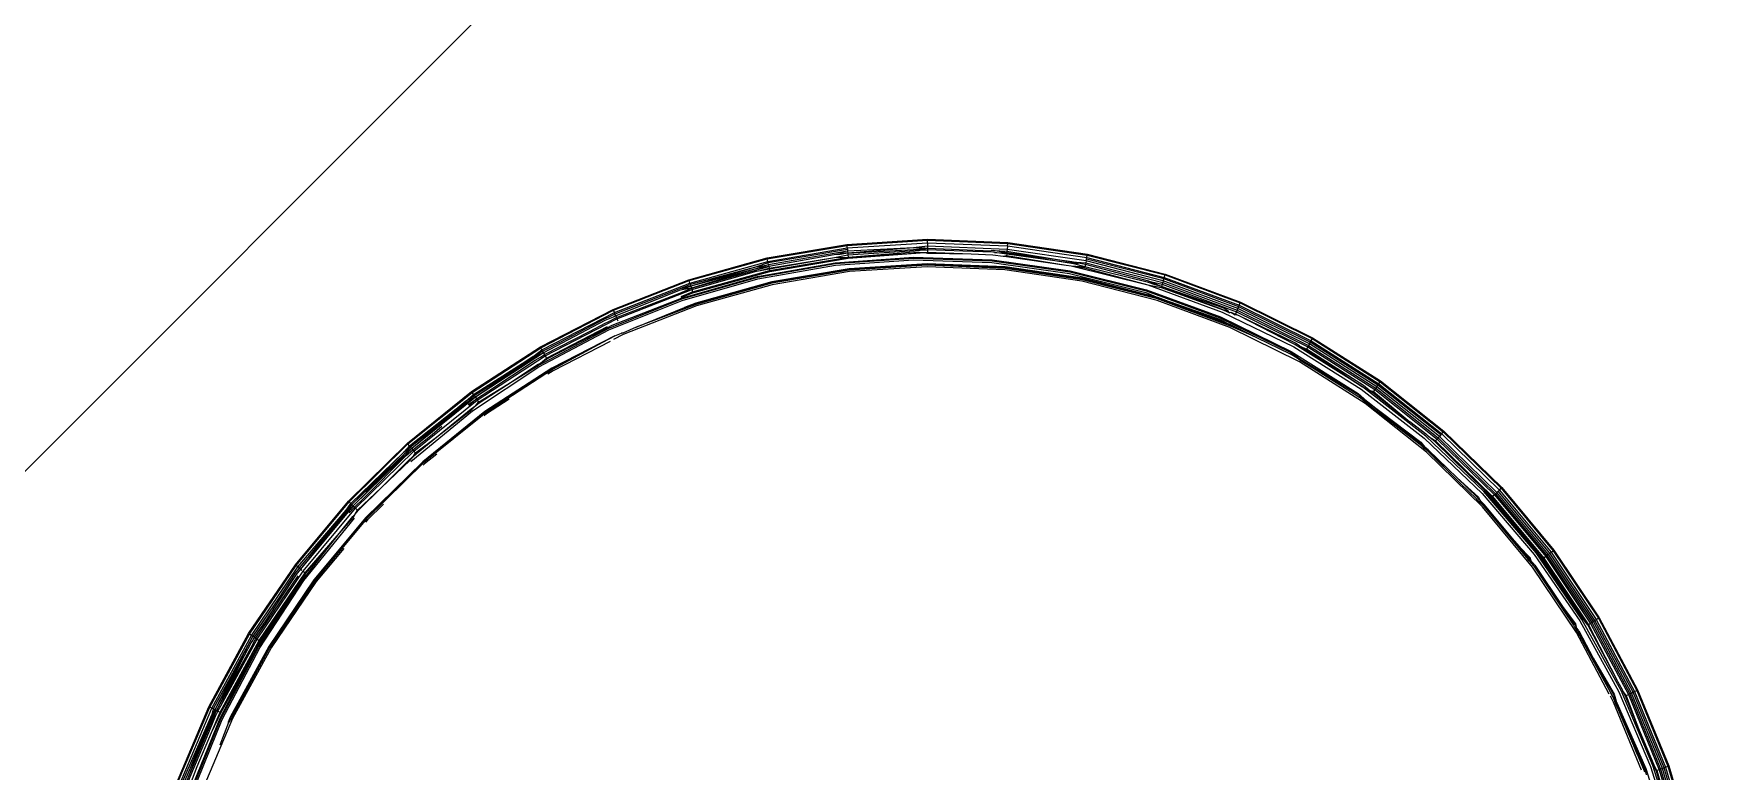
# Model space of a CAD drawing. Header units: millimetres. Extents: x -4865574 to 353735, y -2734656 to 279194.
# Drawn here: x -4826163.3 to -4826087.5, y -2670770.6 to -2670737.3 of the extents above; entities that cross this region are included whole.
import ezdxf

# ---------------------------------------------------------------- set-up
doc = ezdxf.new("R2010")
doc.units = ezdxf.units.MM
doc.layers.add('+AT9-Hardscape', color=1, linetype='Continuous')
doc.layers.add('+AT9-Hatch', color=8, linetype='Continuous')

# ---------------------------------------------------------------- blocks, each defined once
blk = doc.blocks.new('TABLE2')
at = {"layer": '+AT9-Hardscape'}
for p, q in [((1215.632, -393.059), (1219.238, -392.448)), ((1215.64, -393.1), (1219.242, -392.49)), ((1215.661, -393.212), (1219.252, -392.604)), ((1219.238, -392.448), (1222.878, -392.215)), ((1219.242, -392.49), (1219.238, -392.448)), ((1219.242, -392.49), (1222.878, -392.257)), ((1219.252, -392.604), (1219.242, -392.49)), ((1219.252, -392.604), (1222.877, -392.372)), ((1219.252, -392.604), (1219.259, -392.674)), ((1222.25, -392.604), (1219.266, -392.759)), ((1222.25, -392.604), (1219.274, -392.845)), ((1222.875, -392.529), (1222.25, -392.604)), ((1222.761, -392.622), (1222.25, -392.604)), ((1222.877, -392.372), (1222.875, -392.529)), ((1226.481, -392.675), (1222.875, -392.529)), ((1222.875, -392.529), (1222.875, -392.615)), ((1222.877, -392.372), (1222.878, -392.257)), ((1222.877, -392.372), (1226.498, -392.519)), ((1222.878, -392.257), (1222.878, -392.215)), ((1222.878, -392.215), (1226.515, -392.363)), ((1222.878, -392.257), (1226.51, -392.405)), ((1226.498, -392.519), (1226.481, -392.675)), ((1226.498, -392.519), (1226.51, -392.405)), ((1226.498, -392.519), (1230.079, -393.043)), ((1226.51, -392.405), (1226.515, -392.363)), ((1226.51, -392.405), (1230.102, -392.93)), ((1226.515, -392.363), (1230.111, -392.889)), ((1212.097, -394.042), (1215.632, -393.059)), ((1212.109, -394.082), (1215.64, -393.1)), ((1212.141, -394.191), (1215.661, -393.212)), ((1215.674, -393.281), (1215.11, -393.478)), ((1215.195, -393.89), (1218.705, -393.273)), ((1215.204, -393.933), (1218.709, -393.317)), ((1215.64, -393.1), (1215.632, -393.059)), ((1215.661, -393.212), (1215.64, -393.1)), ((1215.674, -393.281), (1215.661, -393.212)), ((1219.259, -392.674), (1215.674, -393.281)), ((1215.69, -393.365), (1215.674, -393.281)), ((1217.411, -393.074), (1215.69, -393.365)), ((1218.667, -392.922), (1215.707, -393.449)), ((1215.72, -393.518), (1218.679, -393.037)), ((1215.727, -393.556), (1218.679, -393.037)), ((1215.741, -393.63), (1219.29, -393.029)), ((1215.749, -393.671), (1219.294, -393.071)), ((1218.66, -392.854), (1217.411, -393.074)), ((1218.74, -392.849), (1218.66, -392.854)), ((1218.93, -392.903), (1218.667, -392.922)), ((1218.679, -393.037), (1219.28, -392.915)), ((1218.679, -393.037), (1219.29, -393.029)), ((1218.705, -393.273), (1222.254, -393.026)), ((1218.709, -393.317), (1222.254, -393.07)), ((1218.716, -393.385), (1222.254, -393.138)), ((1219.266, -392.759), (1218.74, -392.849)), ((1219.274, -392.845), (1218.74, -392.849)), ((1219.274, -392.845), (1218.93, -392.903)), ((1219.259, -392.674), (1219.266, -392.759)), ((1219.266, -392.759), (1219.274, -392.845)), ((1219.274, -392.845), (1222.251, -392.672)), ((1219.274, -392.845), (1219.28, -392.915)), ((1219.28, -392.915), (1222.786, -392.691)), ((1219.28, -392.915), (1219.29, -393.029)), ((1219.29, -393.029), (1222.252, -392.789)), ((1219.29, -393.029), (1222.765, -392.807)), ((1219.29, -393.029), (1219.294, -393.071)), ((1219.294, -393.071), (1222.765, -392.807)), ((1222.868, -393.323), (1219.337, -393.549)), ((1219.34, -393.58), (1222.868, -393.354)), ((1222.251, -392.672), (1222.761, -392.622)), ((1222.786, -392.691), (1222.251, -392.672)), ((1222.252, -392.789), (1222.765, -392.807)), ((1222.254, -393.026), (1225.805, -393.15)), ((1222.254, -393.07), (1225.801, -393.195)), ((1222.254, -393.138), (1225.795, -393.263)), ((1222.761, -392.622), (1222.875, -392.615)), ((1222.765, -392.807), (1222.873, -392.8)), ((1222.765, -392.807), (1222.873, -392.842)), ((1222.786, -392.691), (1222.874, -392.685)), ((1226.396, -393.466), (1222.868, -393.323)), ((1222.868, -393.354), (1226.393, -393.497)), ((1222.874, -392.685), (1222.873, -392.8)), ((1222.873, -392.8), (1222.873, -392.842)), ((1222.873, -392.8), (1224.853, -392.88)), ((1222.873, -392.842), (1224.853, -392.88)), ((1222.875, -392.615), (1222.874, -392.685)), ((1224.48, -392.75), (1222.874, -392.685)), ((1222.875, -392.615), (1225.764, -392.732)), ((1225.837, -392.798), (1224.48, -392.75)), ((1224.853, -392.88), (1225.827, -392.914)), ((1225.843, -392.73), (1225.764, -392.732)), ((1225.795, -393.263), (1229.303, -393.757)), ((1225.801, -393.195), (1229.315, -393.69)), ((1225.805, -393.15), (1229.324, -393.646)), ((1225.827, -392.914), (1226.299, -392.981)), ((1225.911, -392.808), (1225.837, -392.798)), ((1225.843, -392.73), (1226.472, -392.76)), ((1226.464, -392.831), (1225.843, -392.73)), ((1226.459, -392.885), (1225.911, -392.808)), ((1225.911, -392.808), (1226.464, -392.831)), ((1226.299, -392.981), (1226.452, -392.945)), ((1226.299, -392.981), (1226.448, -392.987)), ((1226.452, -392.945), (1226.448, -392.987)), ((1226.448, -392.987), (1229.153, -393.382)), ((1226.459, -392.885), (1226.452, -392.945)), ((1226.452, -392.945), (1229.153, -393.382)), ((1226.464, -392.831), (1226.459, -392.885)), ((1229.39, -393.298), (1226.459, -392.885)), ((1226.472, -392.76), (1226.464, -392.831)), ((1229.403, -393.231), (1226.464, -392.831)), ((1226.464, -392.831), (1229.39, -393.298)), ((1226.481, -392.675), (1226.472, -392.76)), ((1226.472, -392.76), (1229.403, -393.231)), ((1230.047, -393.196), (1226.481, -392.675)), ((1229.991, -393.463), (1229.39, -393.298)), ((1229.39, -393.298), (1229.686, -393.302)), ((1229.403, -393.231), (1230.029, -393.281)), ((1229.686, -393.302), (1229.403, -393.231)), ((1230.015, -393.35), (1229.686, -393.302)), ((1230.015, -393.35), (1229.991, -393.463)), ((1230.029, -393.281), (1230.015, -393.35)), ((1232.891, -394.103), (1230.015, -393.35)), ((1230.047, -393.196), (1230.029, -393.281)), ((1230.029, -393.281), (1233.509, -394.171)), ((1230.047, -393.196), (1230.064, -393.112)), ((1233.535, -394.088), (1230.047, -393.196)), ((1230.064, -393.112), (1230.079, -393.043)), ((1233.561, -394.006), (1230.064, -393.112)), ((1230.079, -393.043), (1230.102, -392.93)), ((1230.079, -393.043), (1233.582, -393.938)), ((1230.102, -392.93), (1230.111, -392.889)), ((1230.102, -392.93), (1233.616, -393.829)), ((1230.111, -392.889), (1233.629, -393.788)), ((1208.669, -395.386), (1212.097, -394.042)), ((1208.684, -395.424), (1212.109, -394.082)), ((1211.761, -394.87), (1215.195, -393.89)), ((1211.774, -394.912), (1215.204, -393.933)), ((1211.794, -394.977), (1215.218, -394)), ((1212.109, -394.082), (1212.097, -394.042)), ((1212.141, -394.191), (1212.109, -394.082)), ((1215.11, -393.478), (1212.161, -394.257)), ((1215.11, -393.478), (1212.185, -394.339)), ((1215.123, -393.544), (1212.185, -394.339)), ((1212.209, -394.421), (1215.707, -393.449)), ((1215.123, -393.544), (1212.209, -394.421)), ((1212.261, -394.597), (1215.741, -393.63)), ((1212.273, -394.637), (1215.749, -393.671)), ((1212.599, -394.385), (1215.147, -393.658)), ((1215.584, -393.395), (1215.11, -393.478)), ((1215.584, -393.395), (1215.123, -393.544)), ((1215.707, -393.449), (1215.123, -393.544)), ((1215.147, -393.658), (1215.333, -393.625)), ((1215.218, -394), (1218.716, -393.385)), ((1215.333, -393.625), (1215.72, -393.518)), ((1215.333, -393.625), (1215.727, -393.556)), ((1215.69, -393.365), (1215.584, -393.395)), ((1215.69, -393.365), (1215.707, -393.449)), ((1215.707, -393.449), (1215.72, -393.518)), ((1215.72, -393.518), (1215.727, -393.556)), ((1215.727, -393.556), (1215.741, -393.63)), ((1215.741, -393.63), (1215.749, -393.671)), ((1219.337, -393.549), (1215.839, -394.142)), ((1215.844, -394.172), (1219.34, -393.58)), ((1219.343, -393.614), (1215.851, -394.205)), ((1219.349, -393.678), (1215.863, -394.269)), ((1222.868, -393.388), (1219.343, -393.614)), ((1222.867, -393.453), (1219.349, -393.678)), ((1226.382, -393.596), (1222.867, -393.453)), ((1226.389, -393.531), (1222.868, -393.388)), ((1229.858, -394.104), (1226.382, -393.596)), ((1229.871, -394.041), (1226.389, -393.531)), ((1226.393, -393.497), (1229.878, -394.007)), ((1229.884, -393.977), (1226.396, -393.466)), ((1229.153, -393.382), (1229.368, -393.413)), ((1229.303, -393.757), (1232.741, -394.615)), ((1229.315, -393.69), (1232.76, -394.55)), ((1229.324, -393.646), (1232.772, -394.507)), ((1229.368, -393.413), (1232.839, -394.28)), ((1229.368, -393.413), (1229.991, -393.463)), ((1229.368, -393.413), (1229.983, -393.504)), ((1233.258, -394.974), (1229.858, -394.104)), ((1233.277, -394.912), (1229.871, -394.041)), ((1229.878, -394.007), (1233.288, -394.879)), ((1233.297, -394.849), (1229.884, -393.977)), ((1229.991, -393.463), (1229.983, -393.504)), ((1229.983, -393.504), (1232.839, -394.28)), ((1232.872, -394.168), (1229.991, -393.463)), ((1233.454, -394.348), (1232.891, -394.103)), ((1232.891, -394.103), (1233.488, -394.238)), ((1233.535, -394.088), (1233.509, -394.171)), ((1233.535, -394.088), (1233.561, -394.006)), ((1236.91, -395.341), (1233.535, -394.088)), ((1233.561, -394.006), (1233.582, -393.938)), ((1236.944, -395.262), (1233.561, -394.006)), ((1233.582, -393.938), (1233.616, -393.829)), ((1233.582, -393.938), (1236.971, -395.197)), ((1233.616, -393.829), (1233.629, -393.788)), ((1233.616, -393.829), (1237.016, -395.091)), ((1233.629, -393.788), (1237.033, -395.052)), ((1208.63, -396.099), (1211.761, -394.87)), ((1208.727, -395.529), (1212.141, -394.191)), ((1211.635, -394.47), (1208.754, -395.593)), ((1208.818, -395.751), (1211.69, -394.645)), ((1208.844, -395.815), (1212.203, -394.498)), ((1211.655, -394.534), (1210.201, -395.117)), ((1212.161, -394.257), (1211.635, -394.47)), ((1212.185, -394.339), (1211.635, -394.47)), ((1211.778, -394.499), (1211.655, -394.534)), ((1211.69, -394.645), (1212.209, -394.421)), ((1211.69, -394.645), (1212.203, -394.498)), ((1211.739, -394.802), (1212.261, -394.597)), ((1211.752, -394.842), (1212.273, -394.637)), ((1212.185, -394.339), (1211.778, -394.499)), ((1212.209, -394.421), (1211.778, -394.499)), ((1212.161, -394.257), (1212.141, -394.191)), ((1212.185, -394.339), (1212.161, -394.257)), ((1212.185, -394.339), (1212.209, -394.421)), ((1212.203, -394.498), (1212.229, -394.488)), ((1212.209, -394.421), (1212.229, -394.488)), ((1212.229, -394.488), (1212.599, -394.385)), ((1212.229, -394.488), (1212.261, -394.597)), ((1212.261, -394.597), (1212.273, -394.637)), ((1215.839, -394.142), (1212.409, -395.095)), ((1212.418, -395.124), (1215.844, -394.172)), ((1215.851, -394.205), (1212.427, -395.157)), ((1215.863, -394.269), (1212.446, -395.219)), ((1232.741, -394.615), (1233.297, -394.849)), ((1232.76, -394.55), (1236.099, -395.766)), ((1232.772, -394.507), (1236.116, -395.725)), ((1232.839, -394.28), (1236.205, -395.505)), ((1232.839, -394.28), (1233.441, -394.388)), ((1233.165, -394.274), (1232.872, -394.168)), ((1233.454, -394.348), (1233.165, -394.274)), ((1233.288, -394.879), (1236.515, -396.044)), ((1233.297, -394.849), (1236.074, -395.829)), ((1236.515, -396.044), (1233.297, -394.849)), ((1233.454, -394.348), (1233.441, -394.388)), ((1233.441, -394.388), (1236.249, -395.397)), ((1233.488, -394.238), (1233.454, -394.348)), ((1236.249, -395.397), (1233.454, -394.348)), ((1236.274, -395.335), (1233.454, -394.348)), ((1233.509, -394.171), (1233.488, -394.238)), ((1233.488, -394.238), (1236.849, -395.486)), ((1233.509, -394.171), (1236.877, -395.421)), ((1205.383, -397.078), (1208.669, -395.386)), ((1205.402, -397.114), (1208.684, -395.424)), ((1205.455, -397.214), (1208.727, -395.529)), ((1208.454, -396.243), (1211.774, -394.912)), ((1208.754, -395.593), (1208.475, -395.737)), ((1208.481, -396.306), (1211.794, -394.977)), ((1208.684, -395.424), (1208.669, -395.386)), ((1208.727, -395.529), (1208.684, -395.424)), ((1208.754, -395.593), (1208.727, -395.529)), ((1208.786, -395.672), (1208.754, -395.593)), ((1210.201, -395.117), (1208.786, -395.672)), ((1212.446, -395.219), (1209.132, -396.518)), ((1212.427, -395.157), (1209.707, -396.187)), ((1209.707, -396.187), (1211.894, -395.297)), ((1212.409, -395.095), (1211.894, -395.297)), ((1211.894, -395.297), (1212.418, -395.124)), ((1236.548, -396.196), (1233.258, -394.974)), ((1236.574, -396.136), (1233.277, -394.912)), ((1236.205, -395.505), (1239.43, -397.078)), ((1236.249, -395.397), (1236.466, -395.467)), ((1236.249, -395.397), (1236.433, -395.499)), ((1236.466, -395.467), (1236.274, -395.335)), ((1236.533, -395.536), (1236.433, -395.499)), ((1236.533, -395.536), (1236.466, -395.467)), ((1236.533, -395.536), (1236.587, -395.511)), ((1236.587, -395.511), (1236.804, -395.592)), ((1236.587, -395.511), (1236.788, -395.631)), ((1236.932, -395.655), (1236.788, -395.631)), ((1236.849, -395.486), (1236.804, -395.592)), ((1236.932, -395.655), (1236.804, -395.592)), ((1236.877, -395.421), (1236.849, -395.486)), ((1236.849, -395.486), (1240.063, -397.081)), ((1236.91, -395.341), (1236.877, -395.421)), ((1236.877, -395.421), (1240.097, -397.019)), ((1236.91, -395.341), (1236.944, -395.262)), ((1240.138, -396.943), (1236.91, -395.341)), ((1236.944, -395.262), (1236.971, -395.197)), ((1240.179, -396.867), (1236.944, -395.262)), ((1236.971, -395.197), (1237.016, -395.091)), ((1236.971, -395.197), (1240.213, -396.805)), ((1237.016, -395.091), (1237.033, -395.052)), ((1237.016, -395.091), (1240.268, -396.704)), ((1237.033, -395.052), (1240.288, -396.667)), ((1205.279, -397.914), (1208.454, -396.243)), ((1205.311, -397.973), (1208.481, -396.306)), ((1208.299, -395.88), (1205.528, -397.35)), ((1205.568, -397.425), (1207.604, -396.376)), ((1205.6, -397.486), (1208.844, -395.815)), ((1205.653, -397.585), (1208.419, -396.161)), ((1205.673, -397.622), (1208.437, -396.203)), ((1208.273, -395.818), (1206.227, -396.894)), ((1207.604, -396.376), (1208.344, -395.986)), ((1208.475, -395.737), (1208.273, -395.818)), ((1208.674, -395.73), (1208.299, -395.88)), ((1208.344, -395.986), (1208.418, -395.957)), ((1208.418, -395.957), (1208.818, -395.751)), ((1208.437, -396.203), (1208.63, -396.099)), ((1208.786, -395.672), (1208.674, -395.73)), ((1208.786, -395.672), (1208.818, -395.751)), ((1208.818, -395.751), (1208.844, -395.815)), ((1208.844, -395.815), (1208.878, -395.899)), ((1209.707, -396.187), (1209.108, -396.458)), ((1236.074, -395.829), (1236.515, -396.044)), ((1236.099, -395.766), (1239.3, -397.326)), ((1236.116, -395.725), (1239.32, -397.287)), ((1236.599, -396.075), (1236.515, -396.044)), ((1236.515, -396.044), (1236.587, -396.104)), ((1239.695, -397.757), (1236.548, -396.196)), ((1237.754, -396.648), (1236.574, -396.136)), ((1236.587, -396.104), (1237.754, -396.648)), ((1236.599, -396.075), (1237.754, -396.648)), ((1239.484, -396.975), (1236.932, -395.655)), ((1239.516, -396.915), (1236.932, -395.655)), ((1202.273, -399.1), (1205.383, -397.078)), ((1202.296, -399.134), (1205.402, -397.114)), ((1205.402, -397.114), (1205.383, -397.078)), ((1205.455, -397.214), (1205.402, -397.114)), ((1206.227, -396.894), (1205.488, -397.275)), ((1208.747, -396.572), (1205.895, -398.04)), ((1205.91, -398.067), (1208.747, -396.572)), ((1208.747, -396.572), (1205.926, -398.097)), ((1208.531, -396.827), (1205.956, -398.153)), ((1209.132, -396.518), (1208.685, -396.748)), ((1208.747, -396.572), (1209.046, -396.452)), ((1209.108, -396.458), (1209.046, -396.452)), ((1237.754, -396.648), (1239.268, -397.386)), ((1239.43, -397.078), (1242.482, -398.981)), ((1242.546, -398.884), (1239.484, -396.975)), ((1239.484, -396.975), (1239.988, -397.218)), ((1239.69, -397.023), (1239.516, -396.915)), ((1239.69, -397.023), (1240.008, -397.181)), ((1240.063, -397.081), (1240.008, -397.181)), ((1240.097, -397.019), (1240.063, -397.081)), ((1240.063, -397.081), (1243.097, -399.006)), ((1240.138, -396.943), (1240.097, -397.019)), ((1240.097, -397.019), (1243.137, -398.947)), ((1240.138, -396.943), (1240.179, -396.867)), ((1243.185, -398.876), (1240.138, -396.943)), ((1240.179, -396.867), (1240.213, -396.805)), ((1243.234, -398.805), (1240.179, -396.867)), ((1240.213, -396.805), (1240.268, -396.704)), ((1240.213, -396.805), (1243.273, -398.747)), ((1240.268, -396.704), (1240.288, -396.667)), ((1240.268, -396.704), (1243.338, -398.652)), ((1240.288, -396.667), (1243.361, -398.617)), ((1202.358, -399.228), (1205.057, -397.51)), ((1205.057, -397.51), (1202.397, -399.285)), ((1205.089, -397.569), (1202.397, -399.285)), ((1205.528, -397.35), (1202.444, -399.355)), ((1205.089, -397.569), (1202.444, -399.355)), ((1202.53, -399.482), (1205.6, -397.486)), ((1203.052, -399.061), (1205.145, -397.67)), ((1204.11, -398.638), (1205.258, -397.875)), ((1205.057, -397.51), (1205.455, -397.214)), ((1205.421, -397.319), (1205.057, -397.51)), ((1205.421, -397.319), (1205.089, -397.569)), ((1205.528, -397.35), (1205.089, -397.569)), ((1205.145, -397.67), (1205.383, -397.544)), ((1205.258, -397.875), (1205.388, -397.806)), ((1205.383, -397.544), (1205.568, -397.425)), ((1205.388, -397.806), (1205.653, -397.585)), ((1205.388, -397.806), (1205.673, -397.622)), ((1205.488, -397.275), (1205.421, -397.319)), ((1205.488, -397.275), (1205.455, -397.214)), ((1205.528, -397.35), (1205.488, -397.275)), ((1205.528, -397.35), (1205.568, -397.425)), ((1205.568, -397.425), (1205.6, -397.486)), ((1205.6, -397.486), (1205.653, -397.585)), ((1205.653, -397.585), (1205.673, -397.622)), ((1239.639, -397.618), (1239.268, -397.386)), ((1239.3, -397.326), (1239.757, -397.642)), ((1239.32, -397.287), (1242.352, -399.177)), ((1239.757, -397.642), (1239.639, -397.618)), ((1239.726, -397.699), (1239.639, -397.618)), ((1239.639, -397.618), (1239.743, -397.669)), ((1242.666, -399.641), (1239.695, -397.757)), ((1240.941, -398.429), (1239.726, -397.699)), ((1239.743, -397.669), (1240.941, -398.429)), ((1239.757, -397.642), (1242.328, -399.214)), ((1239.757, -397.642), (1240.941, -398.429)), ((1240.008, -397.181), (1239.988, -397.218)), ((1239.988, -397.218), (1242.546, -398.884)), ((1242.583, -398.827), (1240.008, -397.181)), ((1240.008, -397.181), (1242.546, -398.884)), ((1202.319, -399.961), (1205.311, -397.973)), ((1202.592, -399.576), (1204.11, -398.638)), ((1202.615, -399.61), (1204.11, -398.638)), ((1205.895, -398.04), (1202.879, -400.002)), ((1202.895, -400.027), (1205.91, -398.067)), ((1205.926, -398.097), (1202.914, -400.055)), ((1204.11, -398.638), (1205.279, -397.914)), ((1205.956, -398.153), (1205.724, -398.304)), ((1240.941, -398.429), (1242.291, -399.271)), ((1243.273, -398.747), (1243.338, -398.652)), ((1243.338, -398.652), (1243.361, -398.617)), ((1243.338, -398.652), (1246.194, -400.913)), ((1243.361, -398.617), (1246.221, -400.881)), ((1199.371, -401.432), (1202.273, -399.1)), ((1199.397, -401.464), (1202.296, -399.134)), ((1202.444, -399.355), (1199.567, -401.667)), ((1202.02, -399.528), (1202.358, -399.228)), ((1202.397, -399.285), (1202.02, -399.528)), ((1202.397, -399.285), (1202.058, -399.583)), ((1202.444, -399.355), (1202.058, -399.583)), ((1202.296, -399.134), (1202.273, -399.1)), ((1202.358, -399.228), (1202.296, -399.134)), ((1202.397, -399.285), (1202.358, -399.228)), ((1202.444, -399.355), (1202.397, -399.285)), ((1202.434, -399.471), (1202.491, -399.425)), ((1202.444, -399.355), (1202.491, -399.425)), ((1202.491, -399.425), (1203.052, -399.061)), ((1202.491, -399.425), (1202.53, -399.482)), ((1242.291, -399.271), (1242.395, -399.352)), ((1242.328, -399.214), (1242.739, -399.533)), ((1242.352, -399.177), (1242.739, -399.533)), ((1242.739, -399.533), (1242.395, -399.352)), ((1242.678, -399.572), (1242.395, -399.352)), ((1242.482, -398.981), (1245.329, -401.194)), ((1245.402, -401.105), (1242.546, -398.884)), ((1242.546, -398.884), (1242.841, -399.028)), ((1242.841, -399.028), (1242.583, -398.827)), ((1242.841, -399.028), (1243.033, -399.1)), ((1242.841, -399.028), (1243.009, -399.135)), ((1243.033, -399.1), (1243.009, -399.135)), ((1243.009, -399.135), (1244.686, -400.463)), ((1243.097, -399.006), (1243.033, -399.1)), ((1243.033, -399.1), (1244.686, -400.463)), ((1243.137, -398.947), (1243.097, -399.006)), ((1243.097, -399.006), (1245.921, -401.241)), ((1243.185, -398.876), (1243.137, -398.947)), ((1243.137, -398.947), (1245.966, -401.187)), ((1243.185, -398.876), (1243.234, -398.805)), ((1246.021, -401.121), (1243.185, -398.876)), ((1243.234, -398.805), (1243.273, -398.747)), ((1246.076, -401.055), (1243.234, -398.805)), ((1243.273, -398.747), (1246.121, -401.001)), ((1199.469, -401.55), (1202.02, -399.528)), ((1202.02, -399.528), (1199.513, -401.603)), ((1202.058, -399.583), (1199.513, -401.603)), ((1199.534, -402.25), (1202.319, -399.961)), ((1202.058, -399.583), (1199.567, -401.667)), ((1199.664, -401.785), (1202.53, -399.482)), ((1202.879, -400.002), (1200.063, -402.264)), ((1200.083, -402.288), (1202.895, -400.027)), ((1202.914, -400.055), (1200.104, -402.313)), ((1200.693, -401.155), (1202.256, -399.87)), ((1200.693, -401.155), (1202.281, -399.906)), ((1202.123, -399.677), (1202.434, -399.471)), ((1202.143, -399.705), (1202.434, -399.471)), ((1202.256, -399.87), (1202.463, -399.732)), ((1202.281, -399.906), (1202.463, -399.732)), ((1202.463, -399.732), (1202.592, -399.576)), ((1202.463, -399.732), (1202.615, -399.61)), ((1202.53, -399.482), (1202.592, -399.576)), ((1202.592, -399.576), (1202.615, -399.61)), ((1202.95, -400.108), (1202.845, -400.192)), ((1203.975, -399.441), (1202.95, -400.108)), ((1245.43, -401.83), (1242.666, -399.641)), ((1242.678, -399.572), (1242.722, -399.559)), ((1242.702, -399.587), (1242.678, -399.572)), ((1242.702, -399.587), (1242.947, -399.781)), ((1242.722, -399.559), (1242.766, -399.555)), ((1242.739, -399.533), (1242.766, -399.555)), ((1242.766, -399.555), (1245.181, -401.377)), ((1242.766, -399.555), (1245.153, -401.411)), ((1245.111, -401.463), (1242.766, -399.555)), ((1242.766, -399.555), (1242.947, -399.781)), ((1242.947, -399.781), (1245.111, -401.463)), ((1200.495, -401.029), (1200.936, -400.653)), ((1245.445, -401.052), (1244.686, -400.463)), ((1246.121, -401.001), (1246.194, -400.913)), ((1246.194, -400.913), (1246.221, -400.881)), ((1246.194, -400.913), (1248.808, -403.466)), ((1246.221, -400.881), (1248.837, -403.437)), ((1196.707, -404.05), (1199.371, -401.432)), ((1196.736, -404.078), (1199.397, -401.464)), ((1199.567, -401.667), (1196.925, -404.263)), ((1199.194, -401.851), (1199.469, -401.55)), ((1199.513, -401.603), (1199.194, -401.851)), ((1199.513, -401.603), (1199.237, -401.902)), ((1199.567, -401.667), (1199.237, -401.902)), ((1199.397, -401.464), (1199.371, -401.432)), ((1199.469, -401.55), (1199.397, -401.464)), ((1199.513, -401.603), (1199.469, -401.55)), ((1199.567, -401.667), (1199.513, -401.603)), ((1199.567, -401.667), (1199.62, -401.732)), ((1199.62, -401.732), (1200.495, -401.029)), ((1199.736, -401.871), (1200.693, -401.155)), ((1199.762, -401.903), (1200.693, -401.155)), ((1245.111, -401.463), (1245.299, -401.643)), ((1245.361, -401.609), (1245.111, -401.463)), ((1245.153, -401.411), (1245.361, -401.609)), ((1245.181, -401.377), (1245.361, -401.609)), ((1245.471, -401.78), (1245.299, -401.643)), ((1245.299, -401.643), (1245.493, -401.754)), ((1245.329, -401.194), (1247.943, -403.696)), ((1245.513, -401.73), (1245.361, -401.609)), ((1248.024, -403.614), (1245.402, -401.105)), ((1245.511, -401.115), (1245.445, -401.052)), ((1245.821, -401.361), (1245.511, -401.115)), ((1245.511, -401.115), (1245.847, -401.329)), ((1245.847, -401.329), (1245.821, -401.361)), ((1248.071, -403.567), (1245.821, -401.361)), ((1245.921, -401.241), (1245.847, -401.329)), ((1245.847, -401.329), (1248.423, -403.844)), ((1245.966, -401.187), (1245.921, -401.241)), ((1245.921, -401.241), (1248.504, -403.764)), ((1246.021, -401.121), (1245.966, -401.187)), ((1245.966, -401.187), (1248.554, -403.715)), ((1246.076, -401.055), (1246.021, -401.121)), ((1248.615, -403.655), (1246.021, -401.121)), ((1246.121, -401.001), (1246.076, -401.055)), ((1246.121, -401.001), (1248.726, -403.546)), ((1196.816, -404.156), (1199.194, -401.851)), ((1199.194, -401.851), (1196.865, -404.204)), ((1199.237, -401.902), (1196.865, -404.204)), ((1199.237, -401.902), (1196.925, -404.263)), ((1197.034, -404.37), (1199.664, -401.785)), ((1197.389, -403.925), (1199.312, -401.989)), ((1200.063, -402.264), (1197.479, -404.804)), ((1197.5, -404.825), (1200.083, -402.288)), ((1200.104, -402.313), (1197.524, -404.848)), ((1198.193, -403.445), (1199.463, -402.166)), ((1198.193, -403.445), (1199.491, -402.2)), ((1199.312, -401.989), (1199.62, -401.732)), ((1199.463, -402.166), (1199.655, -402.008)), ((1199.491, -402.2), (1199.655, -402.008)), ((1199.62, -401.732), (1199.664, -401.785)), ((1199.655, -402.008), (1199.736, -401.871)), ((1199.655, -402.008), (1199.762, -401.903)), ((1199.664, -401.785), (1199.736, -401.871)), ((1199.736, -401.871), (1199.762, -401.903)), ((1200.145, -402.362), (1200.081, -402.424)), ((1200.696, -401.919), (1200.145, -402.362)), ((1247.959, -404.3), (1245.43, -401.83)), ((1246.955, -403.229), (1245.471, -401.78)), ((1245.493, -401.754), (1246.955, -403.229)), ((1245.513, -401.73), (1246.813, -403)), ((1246.813, -403), (1247.778, -403.863)), ((1246.813, -403), (1247.747, -403.894)), ((1196.985, -404.322), (1197.389, -403.925)), ((1197.114, -404.448), (1198.193, -403.445)), ((1197.143, -404.476), (1198.193, -403.445)), ((1246.955, -403.229), (1247.699, -403.942)), ((1247.771, -404.026), (1247.699, -403.942)), ((1247.838, -404.001), (1247.747, -403.894)), ((1247.778, -403.863), (1247.838, -404.001)), ((1247.943, -403.696), (1250.295, -406.461)), ((1250.384, -406.388), (1248.024, -403.614)), ((1250.436, -406.345), (1248.071, -403.567)), ((1248.071, -403.567), (1248.393, -403.874)), ((1248.423, -403.844), (1248.393, -403.874)), ((1248.393, -403.874), (1250.436, -406.345)), ((1248.504, -403.764), (1248.423, -403.844)), ((1248.423, -403.844), (1250.732, -406.621)), ((1248.554, -403.715), (1248.504, -403.764)), ((1248.504, -403.764), (1250.821, -406.549)), ((1248.615, -403.655), (1248.554, -403.715)), ((1248.554, -403.715), (1250.875, -406.506)), ((1248.615, -403.655), (1248.676, -403.595)), ((1250.942, -406.452), (1248.615, -403.655)), ((1248.676, -403.595), (1248.726, -403.546)), ((1251.009, -406.399), (1248.676, -403.595)), ((1248.726, -403.546), (1248.808, -403.466)), ((1248.726, -403.546), (1251.063, -406.355)), ((1248.837, -403.437), (1248.808, -403.466)), ((1248.808, -403.466), (1251.152, -406.284)), ((1248.837, -403.437), (1251.184, -406.258)), ((1194.308, -406.927), (1196.707, -404.05)), ((1194.34, -406.952), (1196.736, -404.078)), ((1194.427, -407.021), (1196.607, -404.455)), ((1196.925, -404.263), (1194.546, -407.115)), ((1196.655, -404.501), (1194.546, -407.115)), ((1194.665, -407.21), (1197.034, -404.37)), ((1196.607, -404.455), (1194.873, -406.592)), ((1196.655, -404.501), (1194.873, -406.592)), ((1196.607, -404.455), (1196.816, -404.156)), ((1196.865, -404.204), (1196.607, -404.455)), ((1196.865, -404.204), (1196.655, -404.501)), ((1196.925, -404.263), (1196.655, -404.501)), ((1196.736, -404.078), (1196.707, -404.05)), ((1196.816, -404.156), (1196.736, -404.078)), ((1196.738, -404.58), (1196.985, -404.322)), ((1196.865, -404.204), (1196.816, -404.156)), ((1196.925, -404.263), (1196.865, -404.204)), ((1196.906, -404.741), (1197.01, -404.636)), ((1196.925, -404.263), (1196.985, -404.322)), ((1196.937, -404.771), (1197.01, -404.636)), ((1196.985, -404.322), (1197.034, -404.37)), ((1197.01, -404.636), (1197.114, -404.448)), ((1197.01, -404.636), (1197.143, -404.476)), ((1197.034, -404.37), (1197.114, -404.448)), ((1197.114, -404.448), (1197.143, -404.476)), ((1198.297, -404.178), (1197.569, -404.893)), ((1248.005, -404.255), (1247.771, -404.026)), ((1247.771, -404.026), (1248.029, -404.231)), ((1248.051, -404.209), (1247.838, -404.001)), ((1247.838, -404.001), (1248.005, -404.255)), ((1250.227, -407.027), (1247.959, -404.3)), ((1248.005, -404.255), (1249.711, -406.306)), ((1248.005, -404.255), (1249.623, -406.099)), ((1248.029, -404.231), (1249.711, -406.306)), ((1249.623, -406.099), (1248.051, -404.209)), ((1194.646, -407.594), (1196.301, -405.486)), ((1194.698, -407.635), (1196.985, -404.817)), ((1194.753, -407.279), (1196.301, -405.486)), ((1194.784, -407.304), (1196.301, -405.486)), ((1197.479, -404.804), (1195.151, -407.595)), ((1195.175, -407.613), (1197.5, -404.825)), ((1197.524, -404.848), (1195.201, -407.634)), ((1196.301, -405.486), (1196.906, -404.741)), ((1196.301, -405.486), (1196.937, -404.771)), ((1197.569, -404.893), (1197.477, -405.003)), ((1196.493, -406.183), (1195.25, -407.673)), ((1249.623, -406.099), (1250.115, -406.609)), ((1249.623, -406.099), (1250.081, -406.637)), ((1192.198, -410.033), (1194.308, -406.927)), ((1192.232, -410.054), (1194.34, -406.952)), ((1194.34, -406.952), (1194.308, -406.927)), ((1194.427, -407.021), (1194.34, -406.952)), ((1194.873, -406.592), (1194.48, -407.063)), ((1249.711, -406.306), (1250.029, -406.679)), ((1250.064, -406.73), (1250.029, -406.679)), ((1250.277, -406.986), (1250.064, -406.73)), ((1250.064, -406.73), (1250.304, -406.965)), ((1250.131, -406.709), (1250.081, -406.637)), ((1250.115, -406.609), (1250.131, -406.709)), ((1250.328, -406.946), (1250.131, -406.709)), ((1250.277, -406.986), (1251.633, -409.005)), ((1250.295, -406.461), (1252.363, -409.459)), ((1250.304, -406.965), (1251.633, -409.005)), ((1250.328, -406.946), (1251.573, -408.8)), ((1252.459, -409.396), (1250.384, -406.388)), ((1252.514, -409.359), (1250.436, -406.345)), ((1250.436, -406.345), (1250.7, -406.647)), ((1250.732, -406.621), (1250.7, -406.647)), ((1250.7, -406.647), (1252.514, -409.359)), ((1250.821, -406.549), (1250.732, -406.621)), ((1250.732, -406.621), (1252.753, -409.63)), ((1250.875, -406.506), (1250.821, -406.549)), ((1250.821, -406.549), (1252.848, -409.568)), ((1250.942, -406.452), (1250.875, -406.506)), ((1250.875, -406.506), (1252.906, -409.53)), ((1250.942, -406.452), (1251.009, -406.399)), ((1252.977, -409.483), (1250.942, -406.452)), ((1251.009, -406.399), (1251.063, -406.355)), ((1253.049, -409.437), (1251.009, -406.399)), ((1251.063, -406.355), (1251.152, -406.284)), ((1251.063, -406.355), (1253.107, -409.399)), ((1251.152, -406.284), (1251.184, -406.258)), ((1251.152, -406.284), (1253.202, -409.337)), ((1251.184, -406.258), (1253.237, -409.315)), ((1192.326, -410.114), (1194.427, -407.021)), ((1192.525, -410.24), (1194.429, -407.425)), ((1192.582, -410.276), (1194.665, -407.21)), ((1192.604, -410.617), (1194.612, -407.567)), ((1192.641, -410.64), (1194.646, -407.594)), ((1192.676, -410.336), (1194.753, -407.279)), ((1192.697, -410.675), (1194.698, -407.635)), ((1192.711, -410.358), (1194.612, -407.567)), ((1194.339, -407.356), (1192.961, -409.449)), ((1195.151, -407.595), (1193.105, -410.608)), ((1193.13, -410.624), (1195.175, -407.613)), ((1195.201, -407.634), (1193.158, -410.642)), ((1195.25, -407.673), (1193.211, -410.675)), ((1194.287, -407.315), (1193.57, -408.403)), ((1194.426, -407.143), (1194.287, -407.315)), ((1194.546, -407.115), (1194.339, -407.356)), ((1194.48, -407.063), (1194.426, -407.143)), ((1194.48, -407.063), (1194.427, -407.021)), ((1194.546, -407.115), (1194.48, -407.063)), ((1194.546, -407.115), (1194.607, -407.164)), ((1194.612, -407.567), (1194.784, -407.304)), ((1194.665, -407.21), (1194.753, -407.279)), ((1194.753, -407.279), (1194.784, -407.304)), ((1252.211, -409.982), (1250.227, -407.027)), ((1193.57, -408.403), (1192.384, -410.15)), ((1251.573, -408.8), (1252.169, -409.588)), ((1251.573, -408.8), (1252.133, -409.612)), ((1251.633, -409.005), (1252.077, -409.649)), ((1190.4, -413.336), (1192.198, -410.033)), ((1192.232, -410.054), (1192.198, -410.033)), ((1192.961, -409.449), (1192.454, -410.195)), ((1252.077, -409.649), (1252.13, -409.745)), ((1252.13, -409.745), (1252.265, -409.946)), ((1252.13, -409.745), (1252.294, -409.928)), ((1252.133, -409.612), (1252.2, -409.734)), ((1252.169, -409.588), (1252.2, -409.734)), ((1252.319, -409.911), (1252.2, -409.734)), ((1253.696, -412.768), (1252.211, -409.982)), ((1252.265, -409.946), (1253.006, -411.337)), ((1252.294, -409.928), (1253.006, -411.337)), ((1252.319, -409.911), (1252.971, -411.136)), ((1252.363, -409.459), (1254.125, -412.661)), ((1254.226, -412.608), (1252.459, -409.396)), ((1252.718, -409.652), (1252.514, -409.359)), ((1252.753, -409.63), (1252.718, -409.652)), ((1252.718, -409.652), (1254.017, -412.091)), ((1252.848, -409.568), (1252.753, -409.63)), ((1252.753, -409.63), (1254.017, -412.091)), ((1252.906, -409.53), (1252.848, -409.568)), ((1252.848, -409.568), (1254.563, -412.788)), ((1252.977, -409.483), (1252.906, -409.53)), ((1252.906, -409.53), (1254.625, -412.757)), ((1252.977, -409.483), (1253.049, -409.437)), ((1254.7, -412.718), (1252.977, -409.483)), ((1253.049, -409.437), (1253.107, -409.399)), ((1254.776, -412.679), (1253.049, -409.437)), ((1253.107, -409.399), (1253.202, -409.337)), ((1253.107, -409.399), (1254.837, -412.647)), ((1253.202, -409.337), (1253.237, -409.315)), ((1253.202, -409.337), (1254.938, -412.596)), ((1253.237, -409.315), (1254.974, -412.577)), ((1190.436, -413.354), (1192.232, -410.054)), ((1190.536, -413.403), (1192.326, -410.114)), ((1192.256, -410.399), (1190.597, -413.434)), ((1192.256, -410.399), (1190.671, -413.471)), ((1190.746, -413.508), (1192.409, -410.494)), ((1190.904, -413.857), (1192.604, -410.617)), ((1190.906, -413.587), (1192.676, -410.336)), ((1190.936, -413.301), (1192.582, -410.276)), ((1190.936, -413.301), (1192.409, -410.494)), ((1190.943, -413.605), (1192.604, -410.617)), ((1190.943, -413.876), (1192.641, -410.64)), ((1191.002, -413.905), (1192.697, -410.675)), ((1193.105, -410.608), (1191.36, -413.813)), ((1191.387, -413.826), (1193.13, -410.624)), ((1193.158, -410.642), (1191.417, -413.841)), ((1193.211, -410.675), (1191.473, -413.869)), ((1192.312, -410.435), (1192, -411.03)), ((1192.326, -410.114), (1192.232, -410.054)), ((1192.384, -410.15), (1192.256, -410.399)), ((1192.38, -410.332), (1192.312, -410.435)), ((1192.384, -410.15), (1192.326, -410.114)), ((1192.454, -410.195), (1192.38, -410.332)), ((1192.454, -410.195), (1192.384, -410.15)), ((1192.409, -410.494), (1192.525, -410.24)), ((1192.454, -410.195), (1192.525, -410.24)), ((1192.525, -410.24), (1192.582, -410.276)), ((1192.582, -410.276), (1192.676, -410.336)), ((1192.604, -410.617), (1192.711, -410.358)), ((1192.676, -410.336), (1192.711, -410.358)), ((1192, -411.03), (1190.671, -413.471)), ((1192, -411.03), (1190.746, -413.508)), ((1252.971, -411.136), (1253.92, -412.769)), ((1252.971, -411.136), (1253.881, -412.789)), ((1253.822, -412.821), (1252.971, -411.136)), ((1253.006, -411.337), (1253.822, -412.821)), ((1254.285, -412.577), (1254.017, -412.091)), ((1253.891, -413.134), (1253.745, -412.861)), ((1254.005, -413.076), (1253.822, -412.821)), ((1253.822, -412.821), (1253.926, -413.065)), ((1253.881, -412.789), (1254.005, -413.076)), ((1253.92, -412.769), (1254.005, -413.076)), ((1253.926, -413.065), (1253.948, -413.105)), ((1253.926, -413.065), (1253.978, -413.09)), ((1254.125, -412.661), (1255.562, -416.034)), ((1255.668, -415.991), (1254.226, -412.608)), ((1254.319, -412.657), (1254.285, -412.577)), ((1254.426, -412.859), (1254.319, -412.657)), ((1254.319, -412.657), (1254.463, -412.84)), ((1254.463, -412.84), (1254.426, -412.859)), ((1254.942, -414.12), (1254.426, -412.859)), ((1254.563, -412.788), (1254.463, -412.84)), ((1254.463, -412.84), (1254.942, -414.12)), ((1254.625, -412.757), (1254.563, -412.788)), ((1254.563, -412.788), (1255.95, -416.178)), ((1254.7, -412.718), (1254.625, -412.757)), ((1254.625, -412.757), (1256.015, -416.153)), ((1254.7, -412.718), (1254.776, -412.679)), ((1256.093, -416.122), (1254.7, -412.718)), ((1254.776, -412.679), (1254.837, -412.647)), ((1256.172, -416.091), (1254.776, -412.679)), ((1254.837, -412.647), (1254.938, -412.596)), ((1254.837, -412.647), (1256.236, -416.066)), ((1254.938, -412.596), (1254.974, -412.577)), ((1254.938, -412.596), (1256.341, -416.025)), ((1254.974, -412.577), (1256.379, -416.01)), ((1188.931, -416.803), (1190.4, -413.336)), ((1188.969, -416.817), (1190.436, -413.354)), ((1189.073, -416.856), (1190.536, -413.403)), ((1190.536, -413.678), (1189.137, -416.88)), ((1189.293, -416.938), (1190.746, -413.508)), ((1190.596, -413.707), (1189.293, -416.938)), ((1190.536, -413.678), (1189.519, -416.192)), ((1190.596, -413.707), (1189.519, -416.192)), ((1190.324, -414.679), (1190.697, -413.756)), ((1190.436, -413.354), (1190.4, -413.336)), ((1190.536, -413.403), (1190.436, -413.354)), ((1190.518, -414.505), (1190.906, -413.587)), ((1190.518, -414.505), (1190.943, -413.605)), ((1190.597, -413.434), (1190.536, -413.403)), ((1190.597, -413.434), (1190.536, -413.678)), ((1190.671, -413.471), (1190.536, -413.678)), ((1190.671, -413.471), (1190.596, -413.707)), ((1190.746, -413.508), (1190.596, -413.707)), ((1190.671, -413.471), (1190.597, -413.434)), ((1190.671, -413.471), (1190.746, -413.508)), ((1190.697, -413.756), (1190.788, -413.584)), ((1190.746, -413.508), (1190.807, -413.538)), ((1190.788, -413.584), (1190.807, -413.538)), ((1190.807, -413.538), (1190.936, -413.301)), ((1190.807, -413.538), (1190.906, -413.587)), ((1190.906, -413.587), (1190.943, -413.605)), ((1191.36, -413.813), (1191.267, -414.034)), ((1191.293, -414.047), (1191.387, -413.826)), ((1255.146, -416.201), (1253.891, -413.134)), ((1254.05, -413.356), (1253.948, -413.105)), ((1253.978, -413.09), (1254.041, -413.163)), ((1254.041, -413.163), (1254.005, -413.076)), ((1254.041, -413.163), (1255.348, -416.12)), ((1254.041, -413.163), (1255.308, -416.136)), ((1254.041, -413.163), (1254.05, -413.356)), ((1254.954, -415.477), (1254.041, -413.163)), ((1254.05, -413.356), (1254.954, -415.477)), ((1189.529, -417.256), (1190.904, -413.857)), ((1189.569, -417.271), (1190.943, -413.876)), ((1189.631, -417.294), (1191.002, -413.905)), ((1189.87, -416.033), (1190.518, -414.505)), ((1191.473, -413.869), (1190.054, -417.22)), ((1191.293, -414.047), (1190.897, -415.068)), ((1191.417, -413.841), (1191.293, -414.047)), ((1255.729, -415.967), (1254.942, -414.12)), ((1254.942, -414.12), (1255.668, -415.991)), ((1189.357, -416.961), (1190.324, -414.679)), ((1189.575, -416.836), (1189.87, -416.033)), ((1254.954, -415.477), (1255.246, -416.161)), ((1255.562, -416.034), (1256.661, -419.542)), ((1256.77, -419.511), (1255.668, -415.991)), ((1255.668, -415.991), (1255.807, -416.234)), ((1255.846, -416.219), (1255.729, -415.967)), ((1256.093, -416.122), (1256.172, -416.091)), ((1256.172, -416.091), (1256.236, -416.066)), ((1257.223, -419.639), (1256.172, -416.091)), ((1256.236, -416.066), (1256.341, -416.025)), ((1256.236, -416.066), (1257.289, -419.621)), ((1256.341, -416.025), (1256.379, -416.01)), ((1256.341, -416.025), (1257.397, -419.591)), ((1256.379, -416.01), (1257.437, -419.58)), ((1189.519, -416.192), (1189.215, -416.909)), ((1255.246, -416.161), (1255.284, -416.283)), ((1255.308, -416.136), (1255.368, -416.407)), ((1255.348, -416.12), (1256.439, -419.605)), ((1255.846, -416.219), (1255.807, -416.234)), ((1255.807, -416.234), (1256.77, -419.511)), ((1255.95, -416.178), (1255.846, -416.219)), ((1255.846, -416.219), (1256.496, -418.415)), ((1256.015, -416.153), (1255.95, -416.178)), ((1255.95, -416.178), (1256.994, -419.702)), ((1256.093, -416.122), (1256.015, -416.153)), ((1256.015, -416.153), (1257.061, -419.684)), ((1257.142, -419.661), (1256.093, -416.122))]:
    blk.add_line(p, q, dxfattribs=at)

msp = doc.modelspace()

# ---------------------------------------------------------------- hatches: boundary and pattern name
at = {"layer": '+AT9-Hatch'}
h = msp.add_hatch(dxfattribs=at)
h.set_pattern_fill('CTYSQMK2', color=8, scale=2, angle=90)
h.set_pattern_definition([(90, (9e-15, 143.7), (-609.6, 609.6), [931.82948, -287.37052]), (180, (-143.7, 9e-15), (-609.6, -609.6), [931.82948, -287.37052]), (135, (-609.6, 465.9), (-609.60134, -609.60134), [203.2, -658.90648]), (405, (-609.6, 465.9), (-609.60134, 609.60134), [203.2, -658.90648]), (135, (-465.9, 609.6), (-609.60134, -609.60134), [203.2, -658.90648]), (405, (-753.3, 609.6), (-609.60134, 609.60134), [203.2, -658.90648])])
h.paths.add_polyline_path([(-4841253.645, -2670527.104), (-4841253.645, -2670577.104), (-4841253.645, -2671727.104), (-4841253.645, -2671777.104), (-4841253.645, -2672927.104), (-4841253.645, -2672977.104), (-4841253.645, -2673132.104), (-4822653.644, -2673132.104), (-4822653.644, -2672397.118), (-4822653.644, -2672347.118), (-4822653.644, -2671197.118), (-4822653.644, -2671147.118), (-4822653.644, -2669997.118), (-4822653.644, -2669947.118), (-4822653.644, -2668797.118), (-4822653.644, -2668747.118), (-4822653.644, -2666527.714), (-4841380.204, -2666527.714), (-4841253.645, -2669327.104), (-4841253.645, -2669377.104), (-4841322.645, -2669377.104), (-4841322.645, -2670527.104)])
edge = h.paths.add_edge_path(flags=16)
edge.add_spline(control_points=[(-4840332.707, -2670233.769), (-4840264.113, -2670154.237), (-4840112.569, -2670007.559), (-4839849.527, -2669831.803), (-4839559.263, -2669705.992), (-4839251.163, -2669634.193), (-4838935.185, -2669618.726), (-4838621.545, -2669660.093), (-4838320.383, -2669756.956), (-4838041.434, -2669906.182), (-4837793.717, -2670102.949), (-4837585.239, -2670340.895), (-4837422.741, -2670612.327), (-4837311.475, -2670908.471), (-4837255.039, -2671219.752), (-4837255.258, -2671536.108), (-4837312.124, -2671847.311), (-4837423.798, -2672143.301), (-4837586.671, -2672414.508), (-4837795.477, -2672652.166), (-4838043.467, -2672848.59), (-4838229.569, -2672947.817), (-4838326.312, -2672988.699)], knot_values=[1.896909, 1.896909, 1.896909, 1.896909, 2.076953, 2.256997, 2.437041, 2.617085, 2.797128, 2.977172, 3.157216, 3.33726, 3.517304, 3.697348, 3.877392, 4.057436, 4.23748, 4.417524, 4.597568, 4.777611, 4.957655, 5.137699, 5.317743, 5.497787, 5.497787, 5.497787, 5.497787], degree=3, periodic=0)
edge.add_line((-4838326.312, -2672988.699), (-4838359.765, -2672948.481))
edge.add_arc((-4839007.504, -2671376.72), 1700, 285.820153, 292.39706, ccw=False)
edge.add_arc((-4839007.504, -2671376.72), 1700, 284.338327, 285.820153, ccw=False)
edge.add_line((-4838574.916, -2673019.373), (-4838587.41, -2672971.929))
edge.add_spline(control_points=[(-4838587.41, -2672971.929), (-4838612.363, -2672978.502), (-4838728.833, -2673006.275), (-4838866.081, -2673023.547), (-4838978.088, -2673026.156), (-4838996.212, -2673026.28)], knot_values=[1.503934, 1.503934, 1.503934, 1.503934, 1.550862, 1.721628, 1.75459, 1.75459, 1.75459, 1.75459], degree=3, periodic=0)
edge.add_spline(control_points=[(-4838996.212, -2673026.28), (-4839071.984, -2673026.795), (-4839209.874, -2673018.235), (-4839345.502, -2672992.508), (-4839405.72, -2672977.53)], knot_values=[1.253278, 1.253278, 1.253278, 1.253278, 1.391083, 1.503934, 1.503934, 1.503934, 1.503934], degree=3, periodic=0)
edge.add_line((-4839405.72, -2672977.53), (-4839414.252, -2673011.829))
edge.add_arc((-4839007.504, -2671376.72), 1700, 256.163969, 256.743441)
edge.add_arc((-4839007.504, -2671376.72), 1700, 257.189441, 258.228528)
edge.add_line((-4839346.007, -2673038.883), (-4839414.252, -2673011.829))
edge.add_arc((-4839007.504, -2671376.72), 1700, 255.211907, 256.163969, ccw=False)
edge.add_arc((-4839007.504, -2671376.72), 1700, 248.755201, 255.211907, ccw=False)
edge.add_arc((-4839007.504, -2671376.72), 1700, 247.278191, 248.755201, ccw=False)
edge.add_arc((-4839007.504, -2671376.72), 1700, 240.781048, 247.278191, ccw=False)
edge.add_line((-4839839.274, -2672859.339), (-4839863.737, -2672902.945))
edge.add_spline(control_points=[(-4839863.737, -2672902.945), (-4839953.847, -2672852.392), (-4840039.467, -2672793.839), (-4840119.259, -2672728.2)], knot_values=[7.091892, 7.091892, 7.091892, 7.091892, 7.269014, 7.269014, 7.269014, 7.269014], degree=3, periodic=0)
edge.add_spline(control_points=[(-4840128.195, -2672720.8), (-4840204.579, -2672657.109), (-4840349.225, -2672513.947), (-4840466.965, -2672347.878), (-4840519.034, -2672258.636)], knot_values=[6.737646, 6.737646, 6.737646, 6.737646, 6.908139, 7.085262, 7.085262, 7.085262, 7.085262], degree=3, periodic=0)
edge.add_spline(control_points=[(-4840519.034, -2672258.636), (-4840571.103, -2672169.394), (-4840615.248, -2672075.529), (-4840650.778, -2671978.509)], knot_values=[6.560523, 6.560523, 6.560523, 6.560523, 6.737646, 6.737646, 6.737646, 6.737646], degree=3, periodic=0)
edge.add_spline(control_points=[(-4840650.778, -2671978.509), (-4840686.308, -2671881.49), (-4840728.451, -2671724.636), (-4840748.442, -2671563.891), (-4840752.748, -2671505.591)], knot_values=[6.283185, 6.283185, 6.283185, 6.283185, 6.460308, 6.560523, 6.560523, 6.560523, 6.560523], degree=3, periodic=0)
edge.add_spline(control_points=[(-4840752.748, -2671505.591), (-4840756.052, -2671460.85), (-4840761.291, -2671312.649), (-4840738.155, -2671061.217), (-4840655.487, -2670761.216), (-4840521.253, -2670480.474), (-4840400.187, -2670312.01), (-4840332.707, -2670233.769)], knot_values=[5.497787, 5.497787, 5.497787, 5.497787, 5.574695, 5.751817, 5.92894, 6.106063, 6.283185, 6.283185, 6.283185, 6.283185], degree=3, periodic=0)
h.paths.add_polyline_path([(-4839326.958, -2673046.435), (-4839311.452, -2673063.339), (-4839354.318, -2673040.967, -0.004534), (-4839397.334, -2673031.42, -0.002528), (-4839414.252, -2673011.829), (-4839345.132, -2673042.855, 0.002724), (-4839326.958, -2673046.435)], flags=16)
h.paths.add_polyline_path([(-4840527.23, -2670671.489), (-4839806.248, -2670671.489), (-4839806.248, -2671511.489), (-4840527.23, -2671511.489)], flags=0)
edge = h.paths.add_edge_path(flags=0)
edge.add_spline(control_points=[(-4840111.719, -2672534.052), (-4840150.397, -2672497.147), (-4840242.474, -2672400.044), (-4840321.801, -2672292.013), (-4840364.278, -2672223.998)], knot_values=[1.253278, 1.253278, 1.253278, 1.253278, 1.353541, 1.503934, 1.503934, 1.503934, 1.503934], degree=3, periodic=0)
edge.add_spline(control_points=[(-4840364.278, -2672223.998), (-4840357.212, -2672235.315), (-4840301.076, -2672322.758), (-4840217.974, -2672428.046), (-4840133.242, -2672513.519), (-4840111.72, -2672534.052)], knot_values=[0.484517, 0.484517, 0.484517, 0.484517, 0.50954, 0.679386, 0.735173, 0.735173, 0.735173, 0.735173], degree=3, periodic=0)
edge = h.paths.add_edge_path(flags=0)
edge.add_spline(control_points=[(-4840111.719, -2672534.052), (-4840082.71, -2672561.73), (-4839982.549, -2672650.36), (-4839871.742, -2672726.003), (-4839790.15, -2672771.777)], knot_values=[1.503934, 1.503934, 1.503934, 1.503934, 1.579131, 1.75459, 1.75459, 1.75459, 1.75459], degree=3, periodic=0)
edge.add_spline(control_points=[(-4839790.15, -2672771.776), (-4839853.668, -2672736.138), (-4839965.758, -2672662.78), (-4840067.717, -2672576.033), (-4840111.72, -2672534.052)], knot_values=[0.735173, 0.735173, 0.735173, 0.735173, 0.871769, 0.985829, 0.985829, 0.985829, 0.985829], degree=3, periodic=0)
edge = h.paths.add_edge_path(flags=0)
edge.add_spline(control_points=[(-4839814.613, -2672815.382), (-4839877.912, -2672779.867), (-4839985.907, -2672709.544), (-4840084.862, -2672627.16), (-4840126.031, -2672589.182)], knot_values=[0.751967, 0.751967, 0.751967, 0.751967, 0.883965, 0.985829, 0.985829, 0.985829, 0.985829], degree=3, periodic=0)
edge.add_spline(control_points=[(-4840126.031, -2672589.182), (-4840102.428, -2672610.958), (-4840005.371, -2672695.397), (-4839898.756, -2672768.178), (-4839814.614, -2672815.383)], knot_values=[1.520728, 1.520728, 1.520728, 1.520728, 1.579131, 1.75459, 1.75459, 1.75459, 1.75459], degree=3, periodic=0)
edge = h.paths.add_edge_path(flags=0)
edge.add_spline(control_points=[(-4840652.625, -2671498.198), (-4840645.71, -2671591.841), (-4840625.264, -2671719.273), (-4840590.193, -2671843.058), (-4840579.689, -2671876.124)], knot_values=[0, 0, 0, 0, 0.170766, 0.233862, 0.233862, 0.233862, 0.233862], degree=3, periodic=0)
edge.add_spline(control_points=[(-4840579.689, -2671876.124), (-4840600.55, -2671810.443), (-4840631.8, -2671685.445), (-4840648.225, -2671557.714), (-4840652.621, -2671498.197)], knot_values=[0.768761, 0.768761, 0.768761, 0.768761, 0.894089, 1.002623, 1.002623, 1.002623, 1.002623], degree=3, periodic=0)
edge = h.paths.add_edge_path(flags=0)
edge.add_spline(control_points=[(-4840146.234, -2672570.227), (-4840186.122, -2672532.169), (-4840274.715, -2672438.74), (-4840351.862, -2672335.501), (-4840391.817, -2672273.855)], knot_values=[1.270072, 1.270072, 1.270072, 1.270072, 1.370334, 1.503934, 1.503934, 1.503934, 1.503934], degree=3, periodic=0)
edge.add_spline(control_points=[(-4840391.818, -2672273.856), (-4840388.533, -2672278.926), (-4840333.721, -2672362.495), (-4840253.434, -2672463.546), (-4840166.966, -2672550.45), (-4840146.235, -2672570.228)], knot_values=[0.501311, 0.501311, 0.501311, 0.501311, 0.512298, 0.683065, 0.735173, 0.735173, 0.735173, 0.735173], degree=3, periodic=0)
edge = h.paths.add_edge_path(flags=0)
edge.add_line((-4839895.171, -2672826.561), (-4839834.4, -2672850.652))
edge.add_spline(control_points=[(-4839839.274, -2672859.339), (-4839849.152, -2672853.797), (-4839858.974, -2672848.156), (-4839868.74, -2672842.418)], knot_values=[7.249026, 7.249026, 7.249026, 7.249026, 7.269014, 7.269014, 7.269014, 7.269014], degree=3, periodic=0)
edge.add_line((-4839868.744, -2672842.416), (-4839941.734, -2672813.481))
edge.add_line((-4839939.891, -2672808.833), (-4839895.182, -2672826.557))
h.paths.add_polyline_path([(-4840166.044, -2672590.99), (-4840100.47, -2672669.388), (-4840150.266, -2672615.452), (-4840169.503, -2672594.615)], is_closed=False, flags=0)
edge = h.paths.add_edge_path(flags=0)
edge.add_spline(control_points=[(-4839918.841, -2672811.799), (-4839910.992, -2672816.784), (-4839903.101, -2672821.705), (-4839895.171, -2672826.561)], knot_values=[7.214485, 7.214485, 7.214485, 7.214485, 7.230895, 7.230895, 7.230895, 7.230895], degree=3, periodic=0)
edge.add_line((-4839895.182, -2672826.557), (-4839939.891, -2672808.833))
edge.add_line((-4839938.048, -2672804.185), (-4839918.857, -2672811.793))
h.paths.add_polyline_path([(-4839982.884, -2672772.646), (-4839999.563, -2672788.045), (-4840028.855, -2672722.853), (-4839992.377, -2672762.364)], is_closed=False, flags=0)
h.paths.add_polyline_path([(-4840491.184, -2672212.585), (-4840512.886, -2672219.243), (-4840511.711, -2672145.669), (-4840495.283, -2672199.222)], is_closed=False, flags=0)
h.paths.add_polyline_path([(-4840093.122, -2672662.604), (-4840046.587, -2672727.75), (-4840065.119, -2672707.677), (-4840100.47, -2672669.388)], is_closed=False, flags=0)
h.paths.add_polyline_path([(-4840418.514, -2672324.902), (-4840468.101, -2672263.822), (-4840435.467, -2672299.169), (-4840169.503, -2672594.615), (-4840418.498, -2672324.92)], is_closed=False, flags=0)
edge = h.paths.add_edge_path(flags=0)
edge.add_spline(control_points=[(-4840532.036, -2671860.987), (-4840552.264, -2671797.297), (-4840582.567, -2671676.087), (-4840598.494, -2671552.228), (-4840602.757, -2671494.515)], knot_values=[0.768761, 0.768761, 0.768761, 0.768761, 0.894089, 1.002623, 1.002623, 1.002623, 1.002623], degree=3, periodic=0)
edge.add_spline(control_points=[(-4840602.761, -2671494.516), (-4840596.091, -2671584.832), (-4840576.323, -2671708.406), (-4840542.369, -2671828.455), (-4840532.035, -2671860.987)], knot_values=[0, 0, 0, 0, 0.169847, 0.233862, 0.233862, 0.233862, 0.233862], degree=3, periodic=0)

# ---------------------------------------------------------------- block references
msp.add_blockref('TABLE2', (-4827345.764, -2670354.349))

doc.saveas('drawing.dxf')
